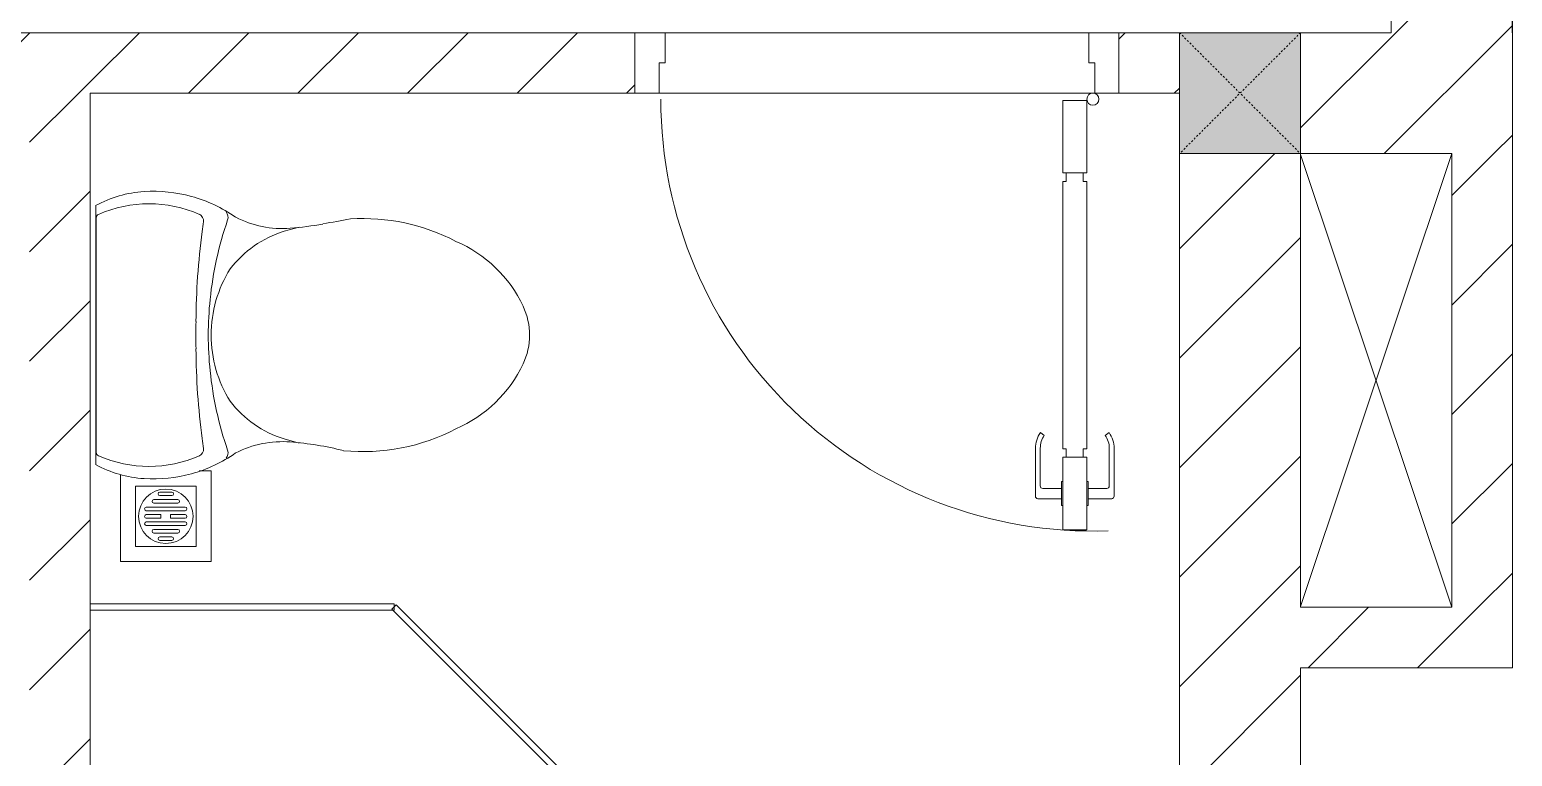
# Model space of a CAD drawing. Header units: millimetres. Extents: x 1591 to 239243, y -15958 to 82755.
# Drawn here: x 141951 to 144401, y 49340 to 50542 of the extents above; entities that cross this region are included whole.
import ezdxf

# ---------------------------------------------------------------- set-up
doc = ezdxf.new("R2010")
doc.units = ezdxf.units.MM
doc.linetypes.add('Dash_2_', pattern=[6, 3, -3])
for name, color, linetype, lineweight in [('0-1', 250, 'Continuous', 5), ('0-2', 7, 'Continuous', 9), ('A-DETL-GENF-1', 9, 'Continuous', 9), ('A-DOOR-1', 254, 'Continuous', 9), ('A-DOOR-2', 9, 'Continuous', 9), ('A-FLOR', 192, 'Continuous', 9), ('A-FLOR-2', 9, 'Continuous', 9), ('A-GLAZ-CURT-1', 254, 'Continuous', 9), ('A-GLAZ-CURT-2', 9, 'Continuous', 9), ('A-WALL-1', 253, 'Continuous', 18), ('A-WALL-2', 9, 'Continuous', 9), ('A-WALL-3', 113, 'Continuous', 18), ('A-WALL-PATT-1', 10, 'Continuous', 9), ('A-WALL-PATT-2', 111, 'Continuous', 9), ('M-EQPM-1', 254, 'Continuous', 9), ('P-SANR-FIXT-1', 254, 'Continuous', 9), ('S-COLS', 52, 'Continuous', 9), ('S-COLS-6', 52, 'Continuous', 18), ('S-COLS-HDLN', 52, 'Dash_2_', 9)]:
    doc.layers.add(name, color=color, linetype=linetype, lineweight=lineweight)
pattern_1 = [(45, (0, 0), (-90.50967, 90.50967), [])]
pattern_2 = [(45, (101998.83, 0), (-90.50967, 90.50967), [])]

# ---------------------------------------------------------------- blocks, each defined once
blk = doc.blocks.new('DOOR_CW_01 CANH MO-PANEL KINH - DIG_02-800x2200-CỬA NHÔM KÍNH-400864-TKCS_MB TẦNG 5')
at = {"layer": 'A-DETL-GENF-1'}
for p, q in [((-347, 772), (-307, 772)), ((-347, 652), (-347, 772)), ((-307, 772), (-307, 652)), ((-392, 637), (-392, 716.5)), ((-349, 720.5), (-388, 720.5)), ((-349, 731.8), (-347, 731.8)), ((-349, 692.2), (-349, 731.8)), ((-347, 692.2), (-347, 731.8)), ((-307, 692.2), (-307, 731.8)), ((-305, 731.8), (-307, 731.8)), ((-305, 692.2), (-305, 731.8)), ((-305, 720.5), (-266, 720.5)), ((-262, 637), (-262, 716.5)), ((-384, 699.5), (-384, 637)), ((-349, 703.5), (-380, 703.5)), ((-347, 692.2), (-349, 692.2)), ((-307, 692.2), (-305, 692.2)), ((-305, 703.5), (-274, 703.5)), ((-270, 699.5), (-270, 637)), ((-307, 652), (-347, 652)), ((-347, 638), (-341, 638)), ((-347, 638), (-347, 196)), ((-313, 652), (-341, 652)), ((-341, 652), (-341, 638)), ((-313, 638), (-313, 652)), ((-307, 638), (-313, 638)), ((-307, 196), (-307, 638)), ((-383.9, 611.2), (-377.3, 615.8)), ((-270.1, 611.2), (-276.7, 615.8)), ((-347, 196), (-341, 196)), ((-307, 182), (-347, 182)), ((-347, 182), (-347, 62)), ((-341, 196), (-341, 182)), ((-341, 182), (-313, 182)), ((-307, 196), (-313, 196)), ((-313, 182), (-313, 196)), ((-307, 62), (-307, 182)), ((-347, 62), (-307, 62))]:
    blk.add_line(p, q, dxfattribs=at)
blk.add_circle((-357, 60), 10, dxfattribs=at)
for centre, radius, start, end in [((-357, 60), 714, 360, 92), ((-388, 716.5), 4, 90, 180), ((-266, 716.5), 4, 0, 90), ((-380, 699.5), 4, 90, 180), ((-274, 699.5), 4, 0, 90), ((-347, 637), 45, 180, 215), ((-347, 637), 37, 180, 215), ((-307, 637), 37, 325, 0), ((-307, 637), 45, 325, 0)]:
    blk.add_arc(centre, radius, start, end, dxfattribs=at)
at = {"layer": 'A-DOOR-2'}
for p, q in [((-360, 50), (-400, 50)), ((-400, 50), (-400, -50)), ((-360, 0), (-360, 50)), ((-357, 50), (-332, 50)), ((400, 50), (360, 50)), ((360, 50), (360, 0)), ((400, -50), (400, 50)), ((-350, 0), (-360, 0)), ((-350, -50), (-350, 0)), ((360, 0), (350, 0)), ((350, 0), (350, -50)), ((-400, -50), (-350, -50)), ((350, -50), (400, -50))]:
    blk.add_line(p, q, dxfattribs=at)
blk = doc.blocks.new('TOILET - TOILET-348229-TKCS_MB TẦNG 5')
at = {"layer": 'P-SANR-FIXT-1'}
for p, q in [((214.2, -19.1), (-214.2, -19.1)), ((194, -19.9), (-194, -19.9)), ((-171.7, -330.3), (-178.6, -355.5)), ((171.7, -330.3), (178.6, -355.5))]:
    blk.add_line(p, q, dxfattribs=at)
for centre, radius, start, end in [((-46.1, -111.1), 191.6, 151.2809, 176.4513), ((-9.8, -107.2), 207.3, 156.2862, 203.7138), ((-193.7, -26.4), 6.48, 92.3168, 156.2862), ((193.7, -26.4), 6.48, 23.7138, 87.6832), ((9.8, -107.2), 207.3, 336.2862, 23.7138), ((46.1, -111.1), 191.6, 3.5487, 28.7191), ((1.9, -114.1), 239.7, 176.4513, 195.2961), ((-1.9, -114.1), 239.7, 344.7039, 3.5487), ((-4, -115.7), 233.6, 195.2961, 215.2147), ((-189.1, -185.5), 11.7, 205.4105, 277.5788), ((178.9, -2951.3), 2778.4, 97.2351, 97.5788), ((-14.3, -1400.4), 1215.6, 90.3974, 97.407), ((0, -3462.8), 3278, 89.6026, 90.3974), ((14.3, -1400.4), 1215.6, 82.593, 89.6026), ((-178.9, -2951.3), 2778.4, 82.4212, 82.7649), ((189.1, -185.5), 11.7, 262.4212, 334.5895), ((4, -115.7), 233.6, 324.7853, 344.7039), ((0.6, -792.1), 586.9, 95.8322, 108.9927), ((0, -416), 206.1, 90, 122.0732), ((0, -786.7), 581.5, 84.1678, 95.8322), ((0, -416), 206.1, 57.9268, 90), ((-0.6, -792.1), 586.9, 71.0073, 84.1678), ((-195, -224.1), 13.8, 230.6724, 288.9927), ((-0.4, -384), 179.5, 127.4036, 162.5964), ((0.4, -384), 179.5, 17.4036, 52.5964), ((195, -224.1), 13.8, 251.0073, 309.3276), ((-343.5, -327.4), 167.3, 355.4559, 27.38), ((343.5, -327.4), 167.3, 152.62, 184.5441), ((-719.2, -297.5), 544.3, 346.0536, 355.4559), ((719.2, -297.5), 544.3, 184.5441, 190.2879), ((-1948.3, -805.1), 2171.2, 9.681, 10.8949), ((137.1, -461.2), 329.8, 174.3487, 207.6878), ((-137.1, -461.2), 329.8, 332.3122, 3.6835), ((45.1, -528.6), 217.6, 203.2216, 244.7718), ((-45.1, -528.6), 217.6, 295.2282, 336.7784), ((0, -624.4), 111.7, 244.7718, 295.2282)]:
    blk.add_arc(centre, radius, start, end, dxfattribs=at)
blk = doc.blocks.new('THU NUOC - THU NUOC-V88-TKCS_MB TẦNG 5')
at = {"layer": 'M-EQPM-1'}
for p, q in [((-66.3, 70.6), (-66.3, -79.4)), ((83.7, 70.6), (-66.3, 70.6)), ((83.7, -73.4), (83.7, 70.6)), ((58.7, 45.6), (-41.3, 45.6)), ((-41.3, 45.6), (-41.3, -54.4)), ((-1.1, 35.6), (18.5, 35.6)), ((18.5, 29.6), (-1.1, 29.6)), ((58.7, -54.4), (58.7, 45.6)), ((-23.3, 10.8), (40.9, 10.8)), ((40.9, 4.8), (-23.3, 4.8)), ((-11, 23.3), (28.5, 23.3)), ((28.5, 17.3), (-11, 17.3)), ((-23.3, -1.2), (0.7, -1.2)), ((0.7, -7.2), (-23.3, -7.2)), ((-23.3, -13.6), (40.9, -13.6)), ((40.9, -19.6), (-23.3, -19.6)), ((0.7, -1.2), (0.7, -7.2)), ((16.7, -1.2), (40.9, -1.2)), ((16.7, -7.2), (16.7, -1.2)), ((40.9, -7.2), (16.7, -7.2)), ((-11, -26.1), (28.5, -26.1)), ((28.5, -32.1), (-11, -32.1)), ((-1.1, -38.5), (18.5, -38.5)), ((18.5, -44.5), (-1.1, -44.5)), ((-41.3, -54.4), (58.7, -54.4)), ((-66.3, -79.4), (-46.6, -79.4))]:
    blk.add_line(p, q, dxfattribs=at)
for centre, radius, start, end in [((8.7, -4.4), 45, 0, 180), ((8.7, -4.4), 45, 0, 180), ((-1.1, 32.6), 3, 90, 270), ((18.5, 32.6), 3, 270, 90), ((-23.3, 7.8), 3, 90, 270), ((-11, 20.3), 3, 90, 270), ((28.5, 20.3), 3, 270, 90), ((40.9, 7.8), 3, 270, 90), ((8.7, -4.4), 45, 180, 360), ((8.7, -4.4), 45, 180, 360), ((-23.3, -4.2), 3, 90, 270), ((-23.3, -16.6), 3, 90, 270), ((40.9, -4.2), 3, 270, 90), ((40.9, -16.6), 3, 270, 90), ((-11, -29.1), 3, 90, 270), ((-1.1, -41.5), 3, 90, 270), ((18.5, -41.5), 3, 270, 90), ((28.5, -29.1), 3, 270, 90)]:
    blk.add_arc(centre, radius, start, end, dxfattribs=at)
blk = doc.blocks.new('System Panel - Glazed-901217-TKCS_MB TẦNG 5')
at = {"layer": 'A-GLAZ-CURT-2'}
for p, q in [((251.1, 5), (-251.1, 5)), ((-251.1, 5), (-251.1, -5)), ((251.1, -5), (251.1, 5)), ((-251.1, -5), (251.1, -5))]:
    blk.add_line(p, q, dxfattribs=at)
blk = doc.blocks.new('System Panel - Glazed-901219-TKCS_MB TẦNG 5')
at = {"layer": 'A-GLAZ-CURT-2'}
for p, q in [((316.6, 5), (-316.6, 5)), ((-316.6, 5), (-316.6, -5)), ((316.6, -5), (316.6, 5)), ((-316.6, -5), (316.6, -5))]:
    blk.add_line(p, q, dxfattribs=at)
blk = doc.blocks.new('NCV_TKTC_TANG 5_rvt-1-TKCS_MB TẦNG 5')
at = {"layer": 'A-WALL-PATT-1'}
h = blk.add_hatch(dxfattribs=at)
h.set_pattern_fill('FP_1', color=256, style=0, pattern_type=2)
h.set_pattern_definition(pattern_1)
h.paths.add_polyline_path([(40052.6, 50436.9), (40052.6, 50536.9), (38152.6, 50536.9), (38152.6, 50436.9), (39995.2, 50436.9)])
h = blk.add_hatch(dxfattribs=at)
h.set_pattern_fill('FP_1', color=256, style=0, pattern_type=2)
h.set_pattern_definition(pattern_1)
h.paths.add_polyline_path([(40555.2, 50436.9), (40952.6, 50436.9), (40952.6, 50536.9), (40052.6, 50536.9), (40052.6, 50436.9)])
h.paths.add_polyline_path([(41852.6, 50436.9), (41852.6, 50536.9), (41752.6, 50536.9), (41752.6, 50436.9)])
h = blk.add_hatch(dxfattribs=at)
h.set_pattern_fill('FP_1', color=256, style=0, pattern_type=2)
h.set_pattern_definition(pattern_1)
h.paths.add_polyline_path([(39952.6, 48636.9), (40052.6, 48636.9), (40052.6, 50436.9), (39952.6, 50436.9), (39952.6, 48749.3)])
at = {"layer": 'A-FLOR-2'}
for p, q in [((41002.6, 50536.9), (41702.6, 50536.9)), ((41852.6, 48536.9), (41852.6, 50436.9))]:
    blk.add_line(p, q, dxfattribs=at)
at = {"layer": 'A-WALL-1'}
for p, q in [((40052.6, 50536.9), (38152.6, 50536.9)), ((40952.6, 50536.9), (40052.6, 50536.9)), ((41852.6, 50536.9), (41752.6, 50536.9)), ((41852.6, 50436.9), (41852.6, 50536.9)), ((40052.6, 50436.9), (40952.6, 50436.9)), ((40052.6, 48636.9), (40052.6, 50436.9)), ((41752.6, 50436.9), (41852.6, 50436.9))]:
    blk.add_line(p, q, dxfattribs=at)
at = {"layer": 'A-WALL-2'}
for p, q in [((41002.6, 50536.9), (41702.6, 50536.9)), ((41712.6, 50436.9), (40992.6, 50436.9))]:
    blk.add_line(p, q, dxfattribs=at)
at = {"layer": 'A-DOOR-1', "rotation": 180}
blk.add_blockref('DOOR_CW_01 CANH MO-PANEL KINH - DIG_02-800x2200-CỬA NHÔM KÍNH-400864-TKCS_MB TẦNG 5', (41352.6, 50486.9), dxfattribs=at)
at = {"layer": 'A-GLAZ-CURT-1'}
for name, p, rotation in [('System Panel - Glazed-901217-TKCS_MB TẦNG 5', (40303.7, 49587.3), 180), ('System Panel - Glazed-901219-TKCS_MB TẦNG 5', (40778.7, 49363.5), 135.0000000000011)]:
    blk.add_blockref(name, p, dxfattribs=dict(at, rotation=rotation))
at = {"layer": 'M-EQPM-1', "rotation": 180}
blk.add_blockref('THU NUOC - THU NUOC-V88-TKCS_MB TẦNG 5', (40186.3, 49732.9), dxfattribs=at)
at = {"layer": 'P-SANR-FIXT-1', "rotation": 89.9999999999988}
blk.add_blockref('TOILET - TOILET-348229-TKCS_MB TẦNG 5', (40042.6, 50036.9), dxfattribs=at)
blk = doc.blocks.new('G1_SOF - BO TRU - 200x200-3055083-TKCS_MB TẦNG 5')
at = {"layer": 'S-COLS'}
blk.add_hatch(color=256, dxfattribs=at).paths.add_polyline_path([(100, -100), (100, 100), (-100, 100), (-100, -100), (8.4, -100)])
at = {"layer": 'S-COLS-6'}
for p, q in [((100, 100), (-100, 100)), ((-100, 100), (-100, -100)), ((100, -100), (100, 100)), ((-100, -100), (100, -100))]:
    blk.add_line(p, q, dxfattribs=at)
at = {"layer": 'S-COLS-HDLN'}
for p, q in [((100, 100), (-100, -100)), ((-100, 100), (100, -100))]:
    blk.add_line(p, q, dxfattribs=at)

msp = doc.modelspace()

# ---------------------------------------------------------------- hatches: boundary and pattern name
at = {"layer": 'A-WALL-PATT-2'}
h = msp.add_hatch(dxfattribs=at)
h.set_pattern_fill('FP_1', color=256, style=0, pattern_type=2)
h.set_pattern_definition(pattern_2)
h.paths.add_polyline_path([(144401.4, 50536.9), (144401.4, 53436.9), (144201.4, 53435.3), (144201.4, 50536.9)])
h = msp.add_hatch(dxfattribs=at)
h.set_pattern_fill('FP_1', color=256, style=0, pattern_type=2)
h.set_pattern_definition(pattern_2)
h.paths.add_polyline_path([(144201.4, 50336.9), (144401.5, 50336.9), (144401.4, 50536.9), (144051.5, 50536.9), (144051.5, 50336.9)])
h = msp.add_hatch(dxfattribs=at)
h.set_pattern_fill('FP_1', color=256, style=0, pattern_type=2)
h.set_pattern_definition(pattern_2)
h.paths.add_polyline_path([(144051.5, 49486.9), (144051.4, 50336.9), (143851.5, 50336.9), (143851.5, 49486.9)])
h = msp.add_hatch(dxfattribs=at)
h.set_pattern_fill('FP_1', color=256, style=0, pattern_type=2)
h.set_pattern_definition(pattern_2)
h.paths.add_polyline_path([(144401.4, 49586.9), (144401.5, 49586.9), (144401.4, 50336.9), (144301.5, 50336.9), (144301.8, 49586.9), (144389.7, 49586.9)])
h = msp.add_hatch(dxfattribs=at)
h.set_pattern_fill('FP_1', color=256, style=0, pattern_type=2)
h.set_pattern_definition(pattern_2)
h.paths.add_polyline_path([(144401.4, 49486.9), (144401.5, 49486.9), (144401.4, 49586.9), (144051.5, 49586.9), (144051.5, 49486.9), (144301.8, 49486.9)])
h = msp.add_hatch(dxfattribs=at)
h.set_pattern_fill('FP_1', color=256, style=0, pattern_type=2)
h.set_pattern_definition(pattern_2)
h.paths.add_polyline_path([(143851.5, 45436.9), (144051.5, 45436.9), (144051.5, 45585.3), (143851.5, 45585.3)])
h.paths.add_polyline_path([(143851.5, 46675.3), (144051.5, 46675.3), (144051.5, 49486.9), (143851.5, 49486.9), (143851.5, 46897.5)])

# ---------------------------------------------------------------- linework, layer by layer
at = {"layer": '0-2'}
for p, q in [((144051.5, 49588.2), (144301.5, 50336.9)), ((144301.5, 49586.9), (144051.5, 50335.7))]:
    msp.add_line(p, q, dxfattribs=at)
at = {"layer": 'A-FLOR'}
msp.add_line((144401.5, 53636.9), (144401.5, 50536.9), dxfattribs=at)
at = {"layer": 'A-WALL-3'}
for p, q in [((144401.4, 50536.9), (144401.4, 53636.9)), ((144201.4, 53436.9), (144201.4, 50536.9)), ((144201.4, 50536.9), (144051.5, 50536.9)), ((144401.5, 49486.9), (144401.5, 50536.9)), ((143851.5, 50336.9), (143851.5, 46675.3)), ((144051.5, 50336.9), (144301.5, 50336.9)), ((144051.5, 49586.9), (144051.5, 50336.9)), ((144301.5, 50336.9), (144301.5, 49586.9)), ((144301.5, 49586.9), (144051.5, 49586.9)), ((144051.5, 46675.3), (144051.5, 49486.9)), ((144051.5, 49486.9), (144401.5, 49486.9))]:
    msp.add_line(p, q, dxfattribs=at)

# ---------------------------------------------------------------- block references
at = {"layer": '0-1'}
msp.add_blockref('NCV_TKTC_TANG 5_rvt-1-TKCS_MB TẦNG 5', (101998.8, 0), dxfattribs=at)
at = {"layer": 'S-COLS'}
msp.add_blockref('G1_SOF - BO TRU - 200x200-3055083-TKCS_MB TẦNG 5', (143951.5, 50436.9), dxfattribs=at)

doc.saveas('drawing.dxf')
